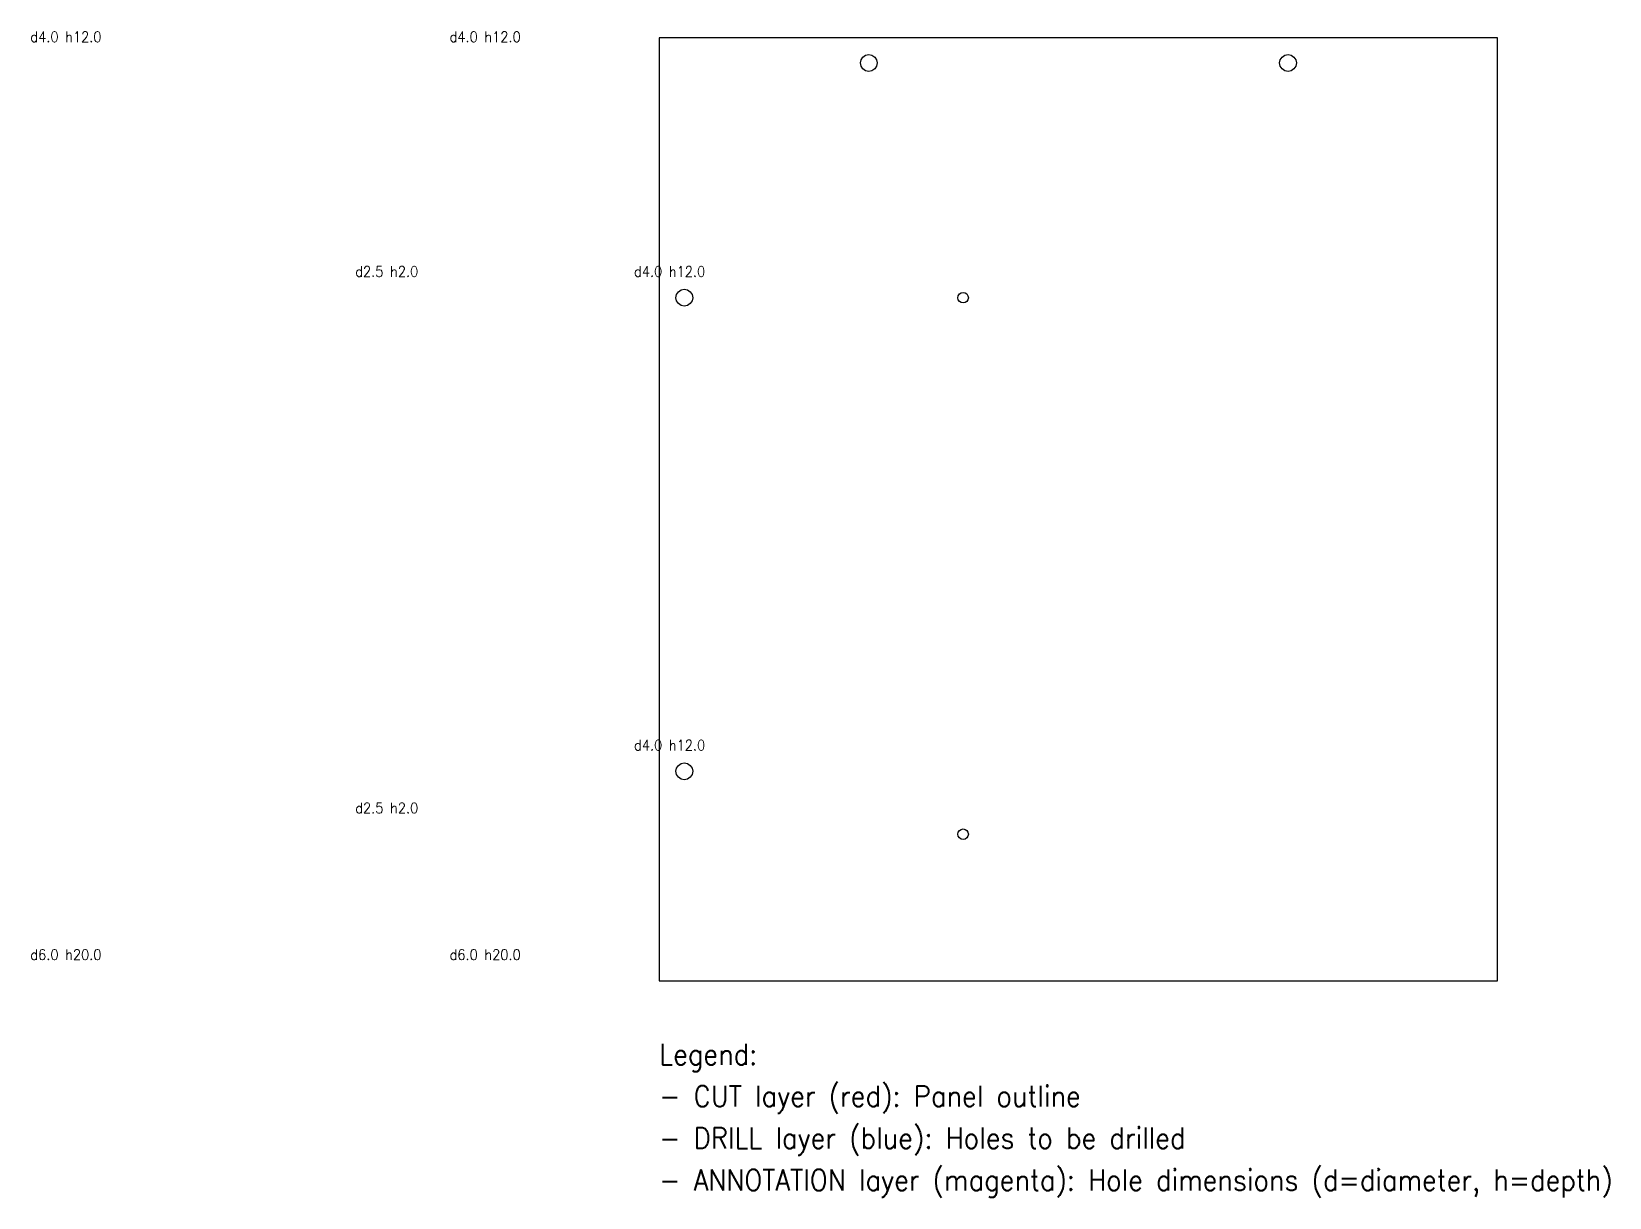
# Model space of a CAD drawing. Header units: metres. Extents: x -150 to 227, y -52 to 226.
import ezdxf

# ---------------------------------------------------------------- set-up
doc = ezdxf.new("R2010")
doc.units = ezdxf.units.M
for name, color, linetype in [('ANNOTATION', 6, 'CONTINUOUS'), ('CUT', 1, 'CONTINUOUS'), ('DRILL', 5, 'CONTINUOUS')]:
    doc.layers.add(name, color=color, linetype=linetype)
doc.styles.get("Standard").update_dxf_attribs({"font": 'STANDARD'})

msp = doc.modelspace()

# ---------------------------------------------------------------- linework, layer by layer
at = {"layer": 'CUT'}
msp.add_lwpolyline([(0, 0), (200, 0), (200, 225), (0, 225)], close=True, dxfattribs=at)
at = {"layer": 'DRILL'}
for points in [[(48, 219), (48.1522, 219.765), (48.5858, 220.414), (49.2346, 220.848), (50, 221), (50.7654, 220.848), (51.4142, 220.414), (51.8478, 219.765), (52, 219), (51.8478, 218.235), (51.4142, 217.586), (50.7654, 217.152), (50, 217), (49.2346, 217.152), (48.5858, 217.586), (48.1522, 218.235)], [(148, 219), (148.152, 219.765), (148.586, 220.414), (149.235, 220.848), (150, 221), (150.765, 220.848), (151.414, 220.414), (151.848, 219.765), (152, 219), (151.848, 218.235), (151.414, 217.586), (150.765, 217.152), (150, 217), (149.235, 217.152), (148.586, 217.586), (148.152, 218.235)], [(4, 163), (4.15224, 163.765), (4.58579, 164.414), (5.23463, 164.848), (6, 165), (6.76537, 164.848), (7.41421, 164.414), (7.84776, 163.765), (8, 163), (7.84776, 162.235), (7.41421, 161.586), (6.76537, 161.152), (6, 161), (5.23463, 161.152), (4.58579, 161.586), (4.15224, 162.235)], [(71.25, 163), (71.3451, 163.478), (71.6161, 163.884), (72.0216, 164.155), (72.5, 164.25), (72.9784, 164.155), (73.3839, 163.884), (73.6548, 163.478), (73.75, 163), (73.6548, 162.522), (73.3839, 162.116), (72.9784, 161.845), (72.5, 161.75), (72.0216, 161.845), (71.6161, 162.116), (71.3451, 162.522)], [(4, 50), (4.15224, 50.7654), (4.58579, 51.4142), (5.23463, 51.8478), (6, 52), (6.76537, 51.8478), (7.41421, 51.4142), (7.84776, 50.7654), (8, 50), (7.84776, 49.2346), (7.41421, 48.5858), (6.76537, 48.1522), (6, 48), (5.23463, 48.1522), (4.58579, 48.5858), (4.15224, 49.2346)], [(71.25, 35), (71.3451, 35.4784), (71.6161, 35.8839), (72.0216, 36.1548), (72.5, 36.25), (72.9784, 36.1548), (73.3839, 35.8839), (73.6548, 35.4784), (73.75, 35), (73.6548, 34.5216), (73.3839, 34.1161), (72.9784, 33.8451), (72.5, 33.75), (72.0216, 33.8451), (71.6161, 34.1161), (71.3451, 34.5216)]]:
    msp.add_lwpolyline(points, close=True, dxfattribs=at)

# ---------------------------------------------------------------- texts
at = {"layer": 'ANNOTATION'}
for s, height, p in [('d4.0 h12.0', 2.5, (-150, 224)), ('d4.0 h12.0', 2.5, (-50, 224)), ('d2.5 h2.0', 2.5, (-72.5, 168)), ('d4.0 h12.0', 2.5, (-6, 168)), ('d4.0 h12.0', 2.5, (-6, 55)), ('d2.5 h2.0', 2.5, (-72.5, 40)), ('d6.0 h20.0', 2.5, (-150, 5)), ('d6.0 h20.0', 2.5, (-50, 5)), ('Legend:', 5, (0, -20)), ('- CUT layer (red): Panel outline', 5, (0, -30)), ('- DRILL layer (blue): Holes to be drilled', 5, (0, -40)), ('- ANNOTATION layer (magenta): Hole dimensions (d=diameter, h=depth)', 5, (0, -50))]:
    msp.add_text(s, height=height, dxfattribs=at).set_placement(p)

doc.saveas('drawing.dxf')
